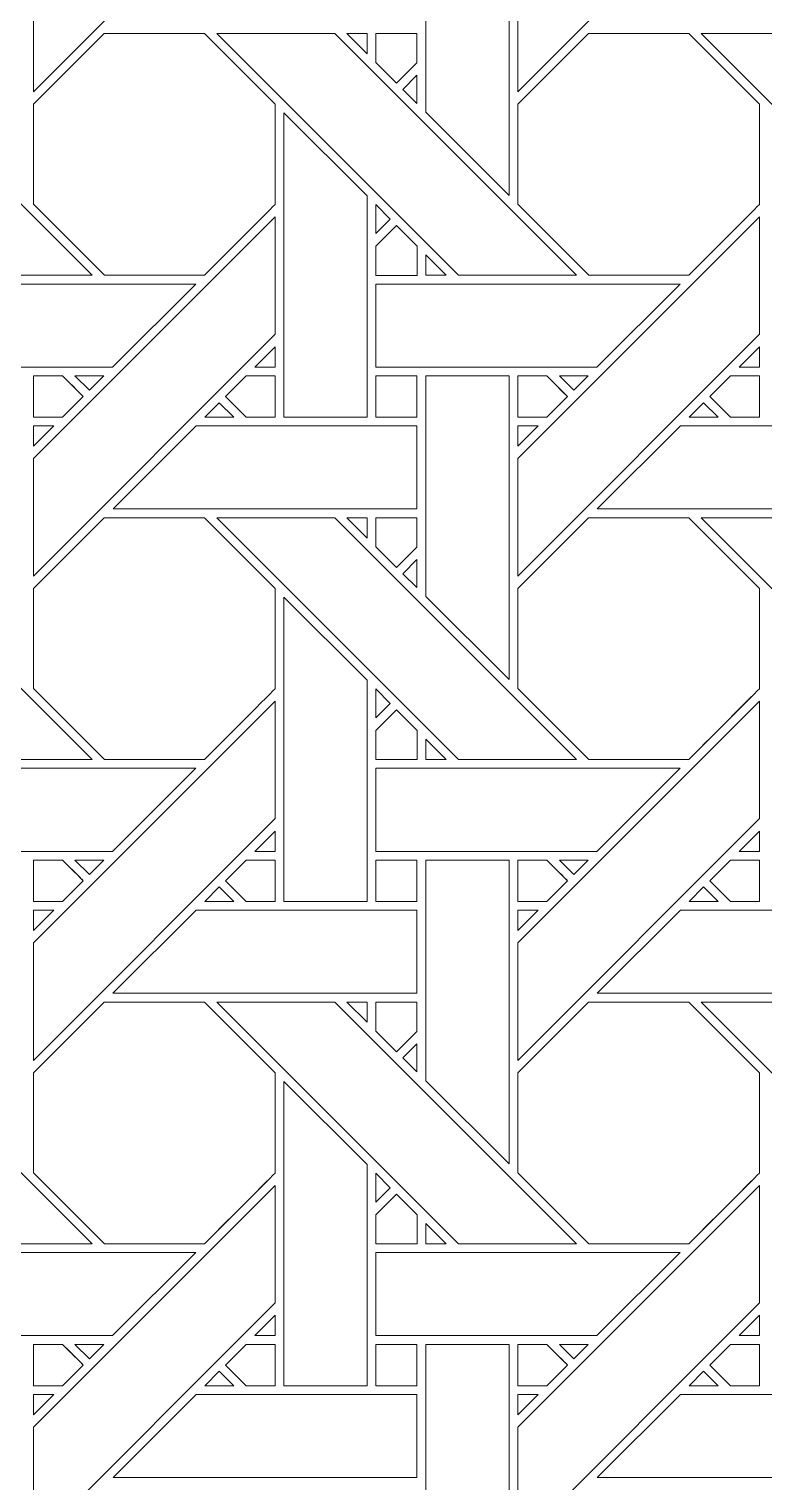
# Model space of a CAD drawing. Header units: inches. Extents: x 6.4 to 18.4, y 3.1 to 15.1.
# Drawn here: x 9.766 to 11.205, y 6.02 to 8.866 of the extents above; entities that cross this region are included whole.
import ezdxf

# ---------------------------------------------------------------- set-up
doc = ezdxf.new("R2010")
doc.units = ezdxf.units.IN
doc.header["$MEASUREMENT"] = 0
doc.layers.add('Design', color=7, linetype='Continuous', lineweight=0)

msp = doc.modelspace()

# ---------------------------------------------------------------- linework, layer by layer
at = {"layer": 'Design'}
for points, knots in [([(18.3821, 15.0948), (18.3821, 15.0948), (6.3829, 15.0948), (6.3829, 15.0948), (6.3829, 15.0948), (6.3829, 3.0948), (6.3829, 3.0948), (6.3829, 3.0948), (18.3829, 3.0948), (18.3829, 3.0948), (18.3829, 3.0948), (18.3829, 15.0948), (18.3829, 15.0948), (18.3829, 15.0948), (18.3821, 15.0948), (18.3821, 15.0948)], [0, 0, 0, 0, 1, 1, 1, 2, 2, 2, 3, 3, 3, 4, 4, 4, 5, 5, 5, 5]), ([(17.6485, 14.3611), (17.6485, 14.3611), (7.1165, 14.3611), (7.1165, 14.3611), (7.1165, 14.3611), (7.1165, 3.8284), (7.1165, 3.8284), (7.1165, 3.8284), (17.6492, 3.8284), (17.6492, 3.8284), (17.6492, 3.8284), (17.6492, 14.3611), (17.6492, 14.3611), (17.6492, 14.3611), (17.6485, 14.3611), (17.6485, 14.3611)], [0, 0, 0, 0, 1, 1, 1, 2, 2, 2, 3, 3, 3, 4, 4, 4, 5, 5, 5, 5]), ([(9.7742, 8.9731), (9.7742, 8.9731), (10.2479, 9.4467), (10.2479, 9.4467), (10.2479, 9.4467), (10.2479, 9.2166), (10.2479, 9.2166), (10.2479, 9.2166), (9.7742, 8.743), (9.7742, 8.743), (9.7742, 8.743), (9.7742, 8.9731), (9.7742, 8.9731)], [0, 0, 0, 0, 1, 1, 1, 2, 2, 2, 3, 3, 3, 4, 4, 4, 4]), ([(10.7229, 8.9731), (10.7229, 8.9731), (11.1966, 9.4467), (11.1966, 9.4467), (11.1966, 9.4467), (11.1966, 9.2166), (11.1966, 9.2166), (11.1966, 9.2166), (10.7229, 8.743), (10.7229, 8.743), (10.7229, 8.743), (10.7229, 8.9731), (10.7229, 8.9731)], [0, 0, 0, 0, 1, 1, 1, 2, 2, 2, 3, 3, 3, 4, 4, 4, 4]), ([(10.7058, 9.1352), (10.7058, 9.1352), (10.7058, 8.5401), (10.7058, 8.5401), (10.7058, 8.5401), (10.5429, 8.703), (10.5429, 8.703), (10.5429, 8.703), (10.5429, 9.1352), (10.5429, 9.1352), (10.5429, 9.1352), (10.7058, 9.1352), (10.7058, 9.1352)], [0, 0, 0, 0, 1, 1, 1, 2, 2, 2, 3, 3, 3, 4, 4, 4, 4]), ([(9.4156, 8.8573), (9.4156, 8.8573), (9.8892, 8.3837), (9.8892, 8.3837), (9.8892, 8.3837), (9.6582, 8.3837), (9.6582, 8.3837), (9.6582, 8.3837), (9.1846, 8.8573), (9.1846, 8.8573), (9.1846, 8.8573), (9.4156, 8.8573), (9.4156, 8.8573)], [0, 0, 0, 0, 1, 1, 1, 2, 2, 2, 3, 3, 3, 4, 4, 4, 4]), ([(9.9129, 8.8573), (9.9129, 8.8573), (10.1091, 8.8573), (10.1091, 8.8573), (10.1091, 8.8573), (10.2478, 8.7186), (10.2478, 8.7186), (10.2478, 8.7186), (10.2478, 8.5224), (10.2478, 8.5224), (10.23, 8.5044), (10.1181, 8.3927), (10.1091, 8.3837), (10.1091, 8.3837), (9.9134, 8.3837), (9.9134, 8.3837), (9.9134, 8.3837), (9.7742, 8.5229), (9.7742, 8.5229), (9.7742, 8.5229), (9.7742, 8.7186), (9.7742, 8.7186), (9.7742, 8.7186), (9.9129, 8.8573), (9.9129, 8.8573)], [0, 0, 0, 0, 1, 1, 1, 2, 2, 2, 3, 3, 3, 4, 4, 4, 5, 5, 5, 6, 6, 6, 7, 7, 7, 8, 8, 8, 8]), ([(9.7742, 8.7186), (9.7742, 8.7186), (9.9129, 8.8573), (9.9129, 8.8573), (9.9129, 8.8573), (10.1091, 8.8573), (10.1091, 8.8573), (10.1091, 8.8573), (10.2478, 8.7186), (10.2478, 8.7186), (10.2478, 8.7186), (10.2478, 8.5224), (10.2478, 8.5224), (10.2302, 8.5046), (10.1183, 8.3929), (10.1091, 8.3837), (10.1091, 8.3837), (9.9134, 8.3837), (9.9134, 8.3837), (9.9134, 8.3837), (9.7742, 8.5229), (9.7742, 8.5229), (9.7742, 8.5229), (9.7742, 8.7186), (9.7742, 8.7186)], [0, 0, 0, 0, 1, 1, 1, 2, 2, 2, 3, 3, 3, 4, 4, 4, 5, 5, 5, 6, 6, 6, 7, 7, 7, 8, 8, 8, 8]), ([(10.3643, 8.8573), (10.3643, 8.8573), (10.8379, 8.3837), (10.8379, 8.3837), (10.8379, 8.3837), (10.6069, 8.3837), (10.6069, 8.3837), (10.6069, 8.3837), (10.1334, 8.8573), (10.1334, 8.8573), (10.1334, 8.8573), (10.3643, 8.8573), (10.3643, 8.8573)], [0, 0, 0, 0, 1, 1, 1, 2, 2, 2, 3, 3, 3, 4, 4, 4, 4]), ([(10.4279, 8.8573), (10.4279, 8.8573), (10.4279, 8.8175), (10.4279, 8.8175), (10.4279, 8.8175), (10.3884, 8.8573), (10.3884, 8.8573), (10.3884, 8.8573), (10.4279, 8.8573), (10.4279, 8.8573)], [0, 0, 0, 0, 1, 1, 1, 2, 2, 2, 3, 3, 3, 3]), ([(10.5253, 8.8573), (10.5253, 8.8573), (10.5253, 8.7997), (10.5253, 8.7997), (10.5253, 8.7997), (10.4854, 8.7598), (10.4854, 8.7598), (10.4854, 8.7598), (10.445, 8.8001), (10.445, 8.8001), (10.445, 8.8001), (10.445, 8.8573), (10.445, 8.8573), (10.445, 8.8573), (10.5253, 8.8573), (10.5253, 8.8573)], [0, 0, 0, 0, 1, 1, 1, 2, 2, 2, 3, 3, 3, 4, 4, 4, 5, 5, 5, 5]), ([(10.4854, 8.7598), (10.4854, 8.7598), (10.445, 8.8001), (10.445, 8.8001), (10.445, 8.8001), (10.445, 8.8573), (10.445, 8.8573), (10.445, 8.8573), (10.5253, 8.8573), (10.5253, 8.8573), (10.5253, 8.8573), (10.5253, 8.7997), (10.5253, 8.7997), (10.5253, 8.7997), (10.4854, 8.7598), (10.4854, 8.7598)], [0, 0, 0, 0, 1, 1, 1, 2, 2, 2, 3, 3, 3, 4, 4, 4, 5, 5, 5, 5]), ([(10.8616, 8.8573), (10.8616, 8.8573), (11.0578, 8.8573), (11.0578, 8.8573), (11.0578, 8.8573), (11.1966, 8.7186), (11.1966, 8.7186), (11.1966, 8.7186), (11.1966, 8.5224), (11.1966, 8.5224), (11.1788, 8.5044), (11.0669, 8.3927), (11.0579, 8.3837), (11.0579, 8.3837), (10.8622, 8.3837), (10.8622, 8.3837), (10.8622, 8.3837), (10.7229, 8.5229), (10.7229, 8.5229), (10.7229, 8.5229), (10.7229, 8.7186), (10.7229, 8.7186), (10.7229, 8.7186), (10.8616, 8.8573), (10.8616, 8.8573)], [0, 0, 0, 0, 1, 1, 1, 2, 2, 2, 3, 3, 3, 4, 4, 4, 5, 5, 5, 6, 6, 6, 7, 7, 7, 8, 8, 8, 8]), ([(10.7229, 8.7186), (10.7229, 8.7186), (10.8616, 8.8573), (10.8616, 8.8573), (10.8616, 8.8573), (11.0578, 8.8573), (11.0578, 8.8573), (11.0578, 8.8573), (11.1966, 8.7186), (11.1966, 8.7186), (11.1966, 8.7186), (11.1966, 8.5224), (11.1966, 8.5224), (11.1787, 8.5044), (11.0668, 8.3927), (11.0579, 8.3837), (11.0579, 8.3837), (10.8622, 8.3837), (10.8622, 8.3837), (10.8622, 8.3837), (10.7229, 8.5229), (10.7229, 8.5229), (10.7229, 8.5229), (10.7229, 8.7186), (10.7229, 8.7186)], [0, 0, 0, 0, 1, 1, 1, 2, 2, 2, 3, 3, 3, 4, 4, 4, 5, 5, 5, 6, 6, 6, 7, 7, 7, 8, 8, 8, 8]), ([(11.313, 8.8573), (11.313, 8.8573), (11.7867, 8.3837), (11.7867, 8.3837), (11.7867, 8.3837), (11.5556, 8.3837), (11.5556, 8.3837), (11.5556, 8.3837), (11.0821, 8.8573), (11.0821, 8.8573), (11.0821, 8.8573), (11.313, 8.8573), (11.313, 8.8573)], [0, 0, 0, 0, 1, 1, 1, 2, 2, 2, 3, 3, 3, 4, 4, 4, 4]), ([(10.5253, 8.7755), (10.5253, 8.7755), (10.5253, 8.7203), (10.5253, 8.7203), (10.5253, 8.7203), (10.4976, 8.7477), (10.4976, 8.7477), (10.4976, 8.7477), (10.5253, 8.7755), (10.5253, 8.7755)], [0, 0, 0, 0, 1, 1, 1, 2, 2, 2, 3, 3, 3, 3]), ([(10.4278, 8.5394), (10.4278, 8.5394), (10.4278, 8.1057), (10.4278, 8.1057), (10.4278, 8.1057), (10.265, 8.1057), (10.265, 8.1057), (10.265, 8.1057), (10.265, 8.7015), (10.265, 8.7015), (10.265, 8.7015), (10.4278, 8.5394), (10.4278, 8.5394)], [0, 0, 0, 0, 1, 1, 1, 2, 2, 2, 3, 3, 3, 4, 4, 4, 4]), ([(10.4451, 8.4651), (10.4451, 8.4651), (10.4451, 8.5219), (10.4451, 8.5219), (10.4451, 8.5219), (10.4733, 8.4933), (10.4733, 8.4933), (10.4733, 8.4933), (10.4451, 8.4651), (10.4451, 8.4651)], [0, 0, 0, 0, 1, 1, 1, 2, 2, 2, 3, 3, 3, 3]), ([(9.7742, 8.0244), (9.7742, 8.0244), (10.2479, 8.498), (10.2479, 8.498), (10.2479, 8.498), (10.2479, 8.2679), (10.2479, 8.2679), (10.2479, 8.2679), (9.7742, 7.7943), (9.7742, 7.7943), (9.7742, 7.7943), (9.7742, 8.0244), (9.7742, 8.0244)], [0, 0, 0, 0, 1, 1, 1, 2, 2, 2, 3, 3, 3, 4, 4, 4, 4]), ([(10.7229, 8.0244), (10.7229, 8.0244), (11.1966, 8.498), (11.1966, 8.498), (11.1966, 8.498), (11.1966, 8.2679), (11.1966, 8.2679), (11.1966, 8.2679), (10.7229, 7.7943), (10.7229, 7.7943), (10.7229, 7.7943), (10.7229, 8.0244), (10.7229, 8.0244)], [0, 0, 0, 0, 1, 1, 1, 2, 2, 2, 3, 3, 3, 4, 4, 4, 4]), ([(10.4451, 8.3834), (10.4451, 8.3834), (10.4451, 8.4407), (10.4451, 8.4407), (10.4451, 8.4407), (10.4854, 8.4811), (10.4854, 8.4811), (10.4854, 8.4811), (10.5257, 8.4407), (10.5257, 8.4407), (10.5257, 8.4407), (10.5257, 8.3834), (10.5257, 8.3834), (10.5257, 8.3834), (10.4451, 8.3834), (10.4451, 8.3834)], [0, 0, 0, 0, 1, 1, 1, 2, 2, 2, 3, 3, 3, 4, 4, 4, 5, 5, 5, 5]), ([(10.4854, 8.4811), (10.4854, 8.4811), (10.5257, 8.4407), (10.5257, 8.4407), (10.5257, 8.4407), (10.5257, 8.3834), (10.5257, 8.3834), (10.5257, 8.3834), (10.4451, 8.3834), (10.4451, 8.3834), (10.4451, 8.3834), (10.4451, 8.4407), (10.4451, 8.4407), (10.4451, 8.4407), (10.4854, 8.4811), (10.4854, 8.4811)], [0, 0, 0, 0, 1, 1, 1, 2, 2, 2, 3, 3, 3, 4, 4, 4, 5, 5, 5, 5]), ([(10.543, 8.3837), (10.543, 8.3837), (10.543, 8.4235), (10.543, 8.4235), (10.543, 8.4235), (10.5827, 8.3837), (10.5827, 8.3837), (10.5827, 8.3837), (10.543, 8.3837), (10.543, 8.3837)], [0, 0, 0, 0, 1, 1, 1, 2, 2, 2, 3, 3, 3, 3]), ([(9.4964, 8.2037), (9.4964, 8.2037), (9.4964, 8.3664), (9.4964, 8.3664), (9.4964, 8.3664), (10.0921, 8.3664), (10.0921, 8.3664), (10.0921, 8.3664), (9.9293, 8.2037), (9.9293, 8.2037), (9.9293, 8.2037), (9.4964, 8.2037), (9.4964, 8.2037)], [0, 0, 0, 0, 1, 1, 1, 2, 2, 2, 3, 3, 3, 4, 4, 4, 4]), ([(10.4451, 8.2037), (10.4451, 8.2037), (10.4451, 8.3664), (10.4451, 8.3664), (10.4451, 8.3664), (11.0408, 8.3664), (11.0408, 8.3664), (11.0408, 8.3664), (10.8781, 8.2037), (10.8781, 8.2037), (10.8781, 8.2037), (10.4451, 8.2037), (10.4451, 8.2037)], [0, 0, 0, 0, 1, 1, 1, 2, 2, 2, 3, 3, 3, 4, 4, 4, 4]), ([(10.2081, 8.2038), (10.2081, 8.2038), (10.2479, 8.2435), (10.2479, 8.2435), (10.2479, 8.2435), (10.2479, 8.2038), (10.2479, 8.2038), (10.2479, 8.2038), (10.2081, 8.2038), (10.2081, 8.2038)], [0, 0, 0, 0, 1, 1, 1, 2, 2, 2, 3, 3, 3, 3]), ([(11.1568, 8.2038), (11.1568, 8.2038), (11.1966, 8.2435), (11.1966, 8.2435), (11.1966, 8.2435), (11.1966, 8.2038), (11.1966, 8.2038), (11.1966, 8.2038), (11.1568, 8.2038), (11.1568, 8.2038)], [0, 0, 0, 0, 1, 1, 1, 2, 2, 2, 3, 3, 3, 3]), ([(9.8313, 8.1865), (9.8364, 8.1813), (9.8672, 8.1505), (9.8716, 8.1461), (9.8716, 8.1461), (9.8312, 8.1057), (9.8312, 8.1057), (9.8312, 8.1057), (9.7742, 8.1057), (9.7742, 8.1057), (9.7742, 8.1057), (9.7742, 8.1865), (9.7742, 8.1865), (9.7742, 8.1865), (9.8313, 8.1865), (9.8313, 8.1865)], [0, 0, 0, 0, 1, 1, 1, 2, 2, 2, 3, 3, 3, 4, 4, 4, 5, 5, 5, 5]), ([(9.8572, 8.1605), (9.8572, 8.1605), (9.8716, 8.1461), (9.8716, 8.1461), (9.8716, 8.1461), (9.8312, 8.1057), (9.8312, 8.1057), (9.8312, 8.1057), (9.7742, 8.1057), (9.7742, 8.1057), (9.7742, 8.1057), (9.7742, 8.1865), (9.7742, 8.1865), (9.7742, 8.1865), (9.8313, 8.1865), (9.8313, 8.1865), (9.8369, 8.1809), (9.8475, 8.1702), (9.8572, 8.1605)], [0, 0, 0, 0, 1, 1, 1, 2, 2, 2, 3, 3, 3, 4, 4, 4, 5, 5, 5, 6, 6, 6, 6]), ([(9.8556, 8.1865), (9.8556, 8.1865), (9.9121, 8.1865), (9.9121, 8.1865), (9.9121, 8.1865), (9.8838, 8.1583), (9.8838, 8.1583), (9.8838, 8.1583), (9.8556, 8.1865), (9.8556, 8.1865)], [0, 0, 0, 0, 1, 1, 1, 2, 2, 2, 3, 3, 3, 3]), ([(10.1907, 8.1057), (10.1907, 8.1057), (10.1504, 8.1461), (10.1504, 8.1461), (10.1504, 8.1461), (10.1908, 8.1865), (10.1908, 8.1865), (10.1908, 8.1865), (10.2479, 8.1865), (10.2479, 8.1865), (10.2479, 8.1865), (10.2479, 8.1057), (10.2479, 8.1057), (10.2479, 8.1057), (10.1907, 8.1057), (10.1907, 8.1057)], [0, 0, 0, 0, 1, 1, 1, 2, 2, 2, 3, 3, 3, 4, 4, 4, 5, 5, 5, 5]), ([(10.1504, 8.1461), (10.1504, 8.1461), (10.1908, 8.1865), (10.1908, 8.1865), (10.1908, 8.1865), (10.2479, 8.1865), (10.2479, 8.1865), (10.2479, 8.1865), (10.2479, 8.1057), (10.2479, 8.1057), (10.2479, 8.1057), (10.1907, 8.1057), (10.1907, 8.1057), (10.1907, 8.1057), (10.1504, 8.1461), (10.1504, 8.1461)], [0, 0, 0, 0, 1, 1, 1, 2, 2, 2, 3, 3, 3, 4, 4, 4, 5, 5, 5, 5]), ([(10.4451, 8.1057), (10.4451, 8.1057), (10.4451, 8.1865), (10.4451, 8.1865), (10.4451, 8.1865), (10.5253, 8.1865), (10.5253, 8.1865), (10.5253, 8.1865), (10.5253, 8.1057), (10.5253, 8.1057), (10.5253, 8.1057), (10.4451, 8.1057), (10.4451, 8.1057)], [0, 0, 0, 0, 1, 1, 1, 2, 2, 2, 3, 3, 3, 4, 4, 4, 4]), ([(10.4451, 8.1865), (10.4451, 8.1865), (10.5253, 8.1865), (10.5253, 8.1865), (10.5253, 8.1865), (10.5253, 8.1057), (10.5253, 8.1057), (10.5253, 8.1057), (10.4451, 8.1057), (10.4451, 8.1057), (10.4451, 8.1057), (10.4451, 8.1865), (10.4451, 8.1865)], [0, 0, 0, 0, 1, 1, 1, 2, 2, 2, 3, 3, 3, 4, 4, 4, 4]), ([(10.7058, 8.1865), (10.7058, 8.1865), (10.7058, 7.5914), (10.7058, 7.5914), (10.7058, 7.5914), (10.5429, 7.7543), (10.5429, 7.7543), (10.5429, 7.7543), (10.5429, 8.1865), (10.5429, 8.1865), (10.5429, 8.1865), (10.7058, 8.1865), (10.7058, 8.1865)], [0, 0, 0, 0, 1, 1, 1, 2, 2, 2, 3, 3, 3, 4, 4, 4, 4]), ([(10.78, 8.1865), (10.7851, 8.1813), (10.8159, 8.1505), (10.8203, 8.1461), (10.8203, 8.1461), (10.7799, 8.1057), (10.7799, 8.1057), (10.7799, 8.1057), (10.7229, 8.1057), (10.7229, 8.1057), (10.7229, 8.1057), (10.7229, 8.1865), (10.7229, 8.1865), (10.7229, 8.1865), (10.78, 8.1865), (10.78, 8.1865)], [0, 0, 0, 0, 1, 1, 1, 2, 2, 2, 3, 3, 3, 4, 4, 4, 5, 5, 5, 5]), ([(10.8203, 8.1461), (10.8203, 8.1461), (10.7799, 8.1057), (10.7799, 8.1057), (10.7799, 8.1057), (10.7229, 8.1057), (10.7229, 8.1057), (10.7229, 8.1057), (10.7229, 8.1865), (10.7229, 8.1865), (10.7229, 8.1865), (10.78, 8.1865), (10.78, 8.1865), (10.7855, 8.181), (10.8203, 8.1461), (10.8203, 8.1461)], [0, 0, 0, 0, 1, 1, 1, 2, 2, 2, 3, 3, 3, 4, 4, 4, 5, 5, 5, 5]), ([(10.8044, 8.1865), (10.8044, 8.1865), (10.8608, 8.1865), (10.8608, 8.1865), (10.8608, 8.1865), (10.8325, 8.1583), (10.8325, 8.1583), (10.8325, 8.1583), (10.8044, 8.1865), (10.8044, 8.1865)], [0, 0, 0, 0, 1, 1, 1, 2, 2, 2, 3, 3, 3, 3]), ([(11.1395, 8.1057), (11.1395, 8.1057), (11.0991, 8.1461), (11.0991, 8.1461), (11.0991, 8.1461), (11.1396, 8.1865), (11.1396, 8.1865), (11.1396, 8.1865), (11.1966, 8.1865), (11.1966, 8.1865), (11.1966, 8.1865), (11.1966, 8.1057), (11.1966, 8.1057), (11.1966, 8.1057), (11.1395, 8.1057), (11.1395, 8.1057)], [0, 0, 0, 0, 1, 1, 1, 2, 2, 2, 3, 3, 3, 4, 4, 4, 5, 5, 5, 5]), ([(11.0991, 8.1461), (11.0991, 8.1461), (11.1396, 8.1865), (11.1396, 8.1865), (11.1396, 8.1865), (11.1966, 8.1865), (11.1966, 8.1865), (11.1966, 8.1865), (11.1966, 8.1057), (11.1966, 8.1057), (11.1966, 8.1057), (11.1395, 8.1057), (11.1395, 8.1057), (11.1395, 8.1057), (11.0991, 8.1461), (11.0991, 8.1461)], [0, 0, 0, 0, 1, 1, 1, 2, 2, 2, 3, 3, 3, 4, 4, 4, 5, 5, 5, 5]), ([(10.1666, 8.1057), (10.1666, 8.1057), (10.11, 8.1057), (10.11, 8.1057), (10.11, 8.1057), (10.1383, 8.1339), (10.1383, 8.1339), (10.1383, 8.1339), (10.1666, 8.1057), (10.1666, 8.1057)], [0, 0, 0, 0, 1, 1, 1, 2, 2, 2, 3, 3, 3, 3]), ([(11.1153, 8.1057), (11.1153, 8.1057), (11.0588, 8.1057), (11.0588, 8.1057), (11.0588, 8.1057), (11.087, 8.1339), (11.087, 8.1339), (11.087, 8.1339), (11.1153, 8.1057), (11.1153, 8.1057)], [0, 0, 0, 0, 1, 1, 1, 2, 2, 2, 3, 3, 3, 3]), ([(9.8141, 8.0885), (9.8141, 8.0885), (9.7742, 8.0487), (9.7742, 8.0487), (9.7742, 8.0487), (9.7742, 8.0885), (9.7742, 8.0885), (9.7742, 8.0885), (9.8141, 8.0885), (9.8141, 8.0885)], [0, 0, 0, 0, 1, 1, 1, 2, 2, 2, 3, 3, 3, 3]), ([(10.0929, 8.0885), (10.0929, 8.0885), (10.5253, 8.0885), (10.5253, 8.0885), (10.5253, 8.0885), (10.5253, 7.9257), (10.5253, 7.9257), (10.5253, 7.9257), (9.9301, 7.9257), (9.9301, 7.9257), (9.9301, 7.9257), (10.0929, 8.0885), (10.0929, 8.0885)], [0, 0, 0, 0, 1, 1, 1, 2, 2, 2, 3, 3, 3, 4, 4, 4, 4]), ([(10.7628, 8.0885), (10.7628, 8.0885), (10.7229, 8.0487), (10.7229, 8.0487), (10.7229, 8.0487), (10.7229, 8.0885), (10.7229, 8.0885), (10.7229, 8.0885), (10.7628, 8.0885), (10.7628, 8.0885)], [0, 0, 0, 0, 1, 1, 1, 2, 2, 2, 3, 3, 3, 3]), ([(10.8788, 7.9257), (10.8788, 7.9257), (11.0416, 8.0885), (11.0416, 8.0885), (11.0416, 8.0885), (11.4741, 8.0885), (11.4741, 8.0885), (11.4741, 8.0885), (11.4741, 7.9257), (11.4741, 7.9257), (11.4741, 7.9257), (10.8788, 7.9257), (10.8788, 7.9257)], [0, 0, 0, 0, 1, 1, 1, 2, 2, 2, 3, 3, 3, 4, 4, 4, 4]), ([(9.4156, 7.9086), (9.4156, 7.9086), (9.8892, 7.435), (9.8892, 7.435), (9.8892, 7.435), (9.6582, 7.435), (9.6582, 7.435), (9.6582, 7.435), (9.1846, 7.9086), (9.1846, 7.9086), (9.1846, 7.9086), (9.4156, 7.9086), (9.4156, 7.9086)], [0, 0, 0, 0, 1, 1, 1, 2, 2, 2, 3, 3, 3, 4, 4, 4, 4]), ([(9.9129, 7.9086), (9.9129, 7.9086), (10.1091, 7.9086), (10.1091, 7.9086), (10.1091, 7.9086), (10.2478, 7.7699), (10.2478, 7.7699), (10.2478, 7.7699), (10.2478, 7.5737), (10.2478, 7.5737), (10.23, 7.5557), (10.1181, 7.444), (10.1091, 7.435), (10.1091, 7.435), (9.9134, 7.435), (9.9134, 7.435), (9.9134, 7.435), (9.7742, 7.5742), (9.7742, 7.5742), (9.7742, 7.5742), (9.7742, 7.7699), (9.7742, 7.7699), (9.7742, 7.7699), (9.9129, 7.9086), (9.9129, 7.9086)], [0, 0, 0, 0, 1, 1, 1, 2, 2, 2, 3, 3, 3, 4, 4, 4, 5, 5, 5, 6, 6, 6, 7, 7, 7, 8, 8, 8, 8]), ([(9.7742, 7.7699), (9.7742, 7.7699), (9.9129, 7.9086), (9.9129, 7.9086), (9.9129, 7.9086), (10.1091, 7.9086), (10.1091, 7.9086), (10.1091, 7.9086), (10.2478, 7.7699), (10.2478, 7.7699), (10.2478, 7.7699), (10.2478, 7.5737), (10.2478, 7.5737), (10.2301, 7.5558), (10.1182, 7.444), (10.1091, 7.435), (10.1091, 7.435), (9.9134, 7.435), (9.9134, 7.435), (9.9134, 7.435), (9.7742, 7.5742), (9.7742, 7.5742), (9.7742, 7.5742), (9.7742, 7.7699), (9.7742, 7.7699)], [0, 0, 0, 0, 1, 1, 1, 2, 2, 2, 3, 3, 3, 4, 4, 4, 5, 5, 5, 6, 6, 6, 7, 7, 7, 8, 8, 8, 8]), ([(10.3643, 7.9086), (10.3643, 7.9086), (10.838, 7.435), (10.838, 7.435), (10.838, 7.435), (10.6069, 7.435), (10.6069, 7.435), (10.6069, 7.435), (10.1334, 7.9086), (10.1334, 7.9086), (10.1334, 7.9086), (10.3643, 7.9086), (10.3643, 7.9086)], [0, 0, 0, 0, 1, 1, 1, 2, 2, 2, 3, 3, 3, 4, 4, 4, 4]), ([(10.4279, 7.9086), (10.4279, 7.9086), (10.4279, 7.8688), (10.4279, 7.8688), (10.4279, 7.8688), (10.3884, 7.9086), (10.3884, 7.9086), (10.3884, 7.9086), (10.4279, 7.9086), (10.4279, 7.9086)], [0, 0, 0, 0, 1, 1, 1, 2, 2, 2, 3, 3, 3, 3]), ([(10.5253, 7.9086), (10.5253, 7.9086), (10.5253, 7.851), (10.5253, 7.851), (10.5253, 7.851), (10.4854, 7.8111), (10.4854, 7.8111), (10.4854, 7.8111), (10.445, 7.8514), (10.445, 7.8514), (10.445, 7.8514), (10.445, 7.9086), (10.445, 7.9086), (10.445, 7.9086), (10.5253, 7.9086), (10.5253, 7.9086)], [0, 0, 0, 0, 1, 1, 1, 2, 2, 2, 3, 3, 3, 4, 4, 4, 5, 5, 5, 5]), ([(10.4854, 7.8111), (10.4854, 7.8111), (10.445, 7.8514), (10.445, 7.8514), (10.445, 7.8514), (10.445, 7.9086), (10.445, 7.9086), (10.445, 7.9086), (10.5253, 7.9086), (10.5253, 7.9086), (10.5253, 7.9086), (10.5253, 7.851), (10.5253, 7.851), (10.5253, 7.851), (10.4854, 7.8111), (10.4854, 7.8111)], [0, 0, 0, 0, 1, 1, 1, 2, 2, 2, 3, 3, 3, 4, 4, 4, 5, 5, 5, 5]), ([(10.8616, 7.9086), (10.8616, 7.9086), (11.0578, 7.9086), (11.0578, 7.9086), (11.0578, 7.9086), (11.1966, 7.7699), (11.1966, 7.7699), (11.1966, 7.7699), (11.1966, 7.5737), (11.1966, 7.5737), (11.1788, 7.5557), (11.0669, 7.444), (11.0579, 7.435), (11.0579, 7.435), (10.8622, 7.435), (10.8622, 7.435), (10.8622, 7.435), (10.7229, 7.5742), (10.7229, 7.5742), (10.7229, 7.5742), (10.7229, 7.7699), (10.7229, 7.7699), (10.7229, 7.7699), (10.8616, 7.9086), (10.8616, 7.9086)], [0, 0, 0, 0, 1, 1, 1, 2, 2, 2, 3, 3, 3, 4, 4, 4, 5, 5, 5, 6, 6, 6, 7, 7, 7, 8, 8, 8, 8]), ([(10.7229, 7.7699), (10.7229, 7.7699), (10.8616, 7.9086), (10.8616, 7.9086), (10.8616, 7.9086), (11.0578, 7.9086), (11.0578, 7.9086), (11.0578, 7.9086), (11.1966, 7.7699), (11.1966, 7.7699), (11.1966, 7.7699), (11.1966, 7.5737), (11.1966, 7.5737), (11.1786, 7.5555), (11.0667, 7.4438), (11.0579, 7.435), (11.0579, 7.435), (10.8622, 7.435), (10.8622, 7.435), (10.8622, 7.435), (10.7229, 7.5742), (10.7229, 7.5742), (10.7229, 7.5742), (10.7229, 7.7699), (10.7229, 7.7699)], [0, 0, 0, 0, 1, 1, 1, 2, 2, 2, 3, 3, 3, 4, 4, 4, 5, 5, 5, 6, 6, 6, 7, 7, 7, 8, 8, 8, 8]), ([(11.0821, 7.9086), (11.0821, 7.9086), (11.313, 7.9086), (11.313, 7.9086), (11.313, 7.9086), (11.7867, 7.435), (11.7867, 7.435), (11.7867, 7.435), (11.5556, 7.435), (11.5556, 7.435), (11.5556, 7.435), (11.0821, 7.9086), (11.0821, 7.9086)], [0, 0, 0, 0, 1, 1, 1, 2, 2, 2, 3, 3, 3, 4, 4, 4, 4]), ([(10.5253, 7.8268), (10.5253, 7.8268), (10.5253, 7.7716), (10.5253, 7.7716), (10.5253, 7.7716), (10.4976, 7.799), (10.4976, 7.799), (10.4976, 7.799), (10.5253, 7.8268), (10.5253, 7.8268)], [0, 0, 0, 0, 1, 1, 1, 2, 2, 2, 3, 3, 3, 3]), ([(10.4278, 7.5906), (10.4278, 7.5906), (10.4278, 7.157), (10.4278, 7.157), (10.4278, 7.157), (10.265, 7.157), (10.265, 7.157), (10.265, 7.157), (10.265, 7.7528), (10.265, 7.7528), (10.265, 7.7528), (10.4278, 7.5906), (10.4278, 7.5906)], [0, 0, 0, 0, 1, 1, 1, 2, 2, 2, 3, 3, 3, 4, 4, 4, 4]), ([(10.4451, 7.5164), (10.4451, 7.5164), (10.4451, 7.5732), (10.4451, 7.5732), (10.4451, 7.5732), (10.4733, 7.5446), (10.4733, 7.5446), (10.4733, 7.5446), (10.4451, 7.5164), (10.4451, 7.5164)], [0, 0, 0, 0, 1, 1, 1, 2, 2, 2, 3, 3, 3, 3]), ([(9.7742, 7.0756), (9.7742, 7.0756), (10.2479, 7.5492), (10.2479, 7.5492), (10.2479, 7.5492), (10.2479, 7.3192), (10.2479, 7.3192), (10.2479, 7.3192), (9.7742, 6.8455), (9.7742, 6.8455), (9.7742, 6.8455), (9.7742, 7.0756), (9.7742, 7.0756)], [0, 0, 0, 0, 1, 1, 1, 2, 2, 2, 3, 3, 3, 4, 4, 4, 4]), ([(10.7229, 7.0756), (10.7229, 7.0756), (11.1966, 7.5492), (11.1966, 7.5492), (11.1966, 7.5492), (11.1966, 7.3192), (11.1966, 7.3192), (11.1966, 7.3192), (10.7229, 6.8455), (10.7229, 6.8455), (10.7229, 6.8455), (10.7229, 7.0756), (10.7229, 7.0756)], [0, 0, 0, 0, 1, 1, 1, 2, 2, 2, 3, 3, 3, 4, 4, 4, 4]), ([(10.4451, 7.4347), (10.4451, 7.4347), (10.4451, 7.492), (10.4451, 7.492), (10.4451, 7.492), (10.4854, 7.5323), (10.4854, 7.5323), (10.4854, 7.5323), (10.5257, 7.492), (10.5257, 7.492), (10.5257, 7.492), (10.5257, 7.4347), (10.5257, 7.4347), (10.5257, 7.4347), (10.4451, 7.4347), (10.4451, 7.4347)], [0, 0, 0, 0, 1, 1, 1, 2, 2, 2, 3, 3, 3, 4, 4, 4, 5, 5, 5, 5]), ([(10.4451, 7.4347), (10.4451, 7.4347), (10.4451, 7.492), (10.4451, 7.492), (10.4451, 7.492), (10.4854, 7.5323), (10.4854, 7.5323), (10.4854, 7.5323), (10.5257, 7.492), (10.5257, 7.492), (10.5257, 7.492), (10.5257, 7.4347), (10.5257, 7.4347), (10.5257, 7.4347), (10.4451, 7.4347), (10.4451, 7.4347)], [0, 0, 0, 0, 1, 1, 1, 2, 2, 2, 3, 3, 3, 4, 4, 4, 5, 5, 5, 5]), ([(10.5827, 7.4349), (10.5827, 7.4349), (10.543, 7.4349), (10.543, 7.4349), (10.543, 7.4349), (10.543, 7.4747), (10.543, 7.4747), (10.543, 7.4747), (10.5827, 7.4349), (10.5827, 7.4349)], [0, 0, 0, 0, 1, 1, 1, 2, 2, 2, 3, 3, 3, 3]), ([(9.4964, 7.255), (9.4964, 7.255), (9.4964, 7.4177), (9.4964, 7.4177), (9.4964, 7.4177), (10.0921, 7.4177), (10.0921, 7.4177), (10.0921, 7.4177), (9.9293, 7.255), (9.9293, 7.255), (9.9293, 7.255), (9.4964, 7.255), (9.4964, 7.255)], [0, 0, 0, 0, 1, 1, 1, 2, 2, 2, 3, 3, 3, 4, 4, 4, 4]), ([(10.4451, 7.255), (10.4451, 7.255), (10.4451, 7.4177), (10.4451, 7.4177), (10.4451, 7.4177), (11.0408, 7.4177), (11.0408, 7.4177), (11.0408, 7.4177), (10.8781, 7.255), (10.8781, 7.255), (10.8781, 7.255), (10.4451, 7.255), (10.4451, 7.255)], [0, 0, 0, 0, 1, 1, 1, 2, 2, 2, 3, 3, 3, 4, 4, 4, 4]), ([(10.2081, 7.255), (10.2081, 7.255), (10.2479, 7.2948), (10.2479, 7.2948), (10.2479, 7.2948), (10.2479, 7.255), (10.2479, 7.255), (10.2479, 7.255), (10.2081, 7.255), (10.2081, 7.255)], [0, 0, 0, 0, 1, 1, 1, 2, 2, 2, 3, 3, 3, 3]), ([(11.1568, 7.255), (11.1568, 7.255), (11.1966, 7.2948), (11.1966, 7.2948), (11.1966, 7.2948), (11.1966, 7.255), (11.1966, 7.255), (11.1966, 7.255), (11.1568, 7.255), (11.1568, 7.255)], [0, 0, 0, 0, 1, 1, 1, 2, 2, 2, 3, 3, 3, 3]), ([(9.8313, 7.2377), (9.8364, 7.2326), (9.8672, 7.2018), (9.8716, 7.1974), (9.8716, 7.1974), (9.8312, 7.1569), (9.8312, 7.1569), (9.8312, 7.1569), (9.7742, 7.1569), (9.7742, 7.1569), (9.7742, 7.1569), (9.7742, 7.2377), (9.7742, 7.2377), (9.7742, 7.2377), (9.8313, 7.2377), (9.8313, 7.2377)], [0, 0, 0, 0, 1, 1, 1, 2, 2, 2, 3, 3, 3, 4, 4, 4, 5, 5, 5, 5]), ([(9.8716, 7.1974), (9.8716, 7.1974), (9.8312, 7.1569), (9.8312, 7.1569), (9.8312, 7.1569), (9.7742, 7.1569), (9.7742, 7.1569), (9.7742, 7.1569), (9.7742, 7.2377), (9.7742, 7.2377), (9.7742, 7.2377), (9.8313, 7.2377), (9.8313, 7.2377), (9.8367, 7.2323), (9.8716, 7.1974), (9.8716, 7.1974)], [0, 0, 0, 0, 1, 1, 1, 2, 2, 2, 3, 3, 3, 4, 4, 4, 5, 5, 5, 5]), ([(9.8556, 7.2377), (9.8556, 7.2377), (9.9121, 7.2377), (9.9121, 7.2377), (9.9121, 7.2377), (9.8838, 7.2096), (9.8838, 7.2096), (9.8838, 7.2096), (9.8556, 7.2377), (9.8556, 7.2377)], [0, 0, 0, 0, 1, 1, 1, 2, 2, 2, 3, 3, 3, 3]), ([(10.1907, 7.1569), (10.1907, 7.1569), (10.1504, 7.1973), (10.1504, 7.1973), (10.1504, 7.1973), (10.1908, 7.2377), (10.1908, 7.2377), (10.1908, 7.2377), (10.2479, 7.2377), (10.2479, 7.2377), (10.2479, 7.2377), (10.2479, 7.1569), (10.2479, 7.1569), (10.2479, 7.1569), (10.1907, 7.1569), (10.1907, 7.1569)], [0, 0, 0, 0, 1, 1, 1, 2, 2, 2, 3, 3, 3, 4, 4, 4, 5, 5, 5, 5]), ([(10.1504, 7.1973), (10.1504, 7.1973), (10.1908, 7.2377), (10.1908, 7.2377), (10.1908, 7.2377), (10.2479, 7.2377), (10.2479, 7.2377), (10.2479, 7.2377), (10.2479, 7.1569), (10.2479, 7.1569), (10.2479, 7.1569), (10.1907, 7.1569), (10.1907, 7.1569), (10.1907, 7.1569), (10.1504, 7.1973), (10.1504, 7.1973)], [0, 0, 0, 0, 1, 1, 1, 2, 2, 2, 3, 3, 3, 4, 4, 4, 5, 5, 5, 5]), ([(10.4451, 7.1569), (10.4451, 7.1569), (10.4451, 7.2377), (10.4451, 7.2377), (10.4451, 7.2377), (10.5253, 7.2377), (10.5253, 7.2377), (10.5253, 7.2377), (10.5253, 7.1569), (10.5253, 7.1569), (10.5253, 7.1569), (10.4451, 7.1569), (10.4451, 7.1569)], [0, 0, 0, 0, 1, 1, 1, 2, 2, 2, 3, 3, 3, 4, 4, 4, 4]), ([(10.4451, 7.2377), (10.4451, 7.2377), (10.5253, 7.2377), (10.5253, 7.2377), (10.5253, 7.2377), (10.5253, 7.1569), (10.5253, 7.1569), (10.5253, 7.1569), (10.4451, 7.1569), (10.4451, 7.1569), (10.4451, 7.1569), (10.4451, 7.2377), (10.4451, 7.2377)], [0, 0, 0, 0, 1, 1, 1, 2, 2, 2, 3, 3, 3, 4, 4, 4, 4]), ([(10.7058, 7.2377), (10.7058, 7.2377), (10.7058, 6.6426), (10.7058, 6.6426), (10.7058, 6.6426), (10.5429, 6.8055), (10.5429, 6.8055), (10.5429, 6.8055), (10.5429, 7.2377), (10.5429, 7.2377), (10.5429, 7.2377), (10.7058, 7.2377), (10.7058, 7.2377)], [0, 0, 0, 0, 1, 1, 1, 2, 2, 2, 3, 3, 3, 4, 4, 4, 4]), ([(10.78, 7.2377), (10.7851, 7.2326), (10.8159, 7.2018), (10.8203, 7.1974), (10.8203, 7.1974), (10.7799, 7.1569), (10.7799, 7.1569), (10.7799, 7.1569), (10.7229, 7.1569), (10.7229, 7.1569), (10.7229, 7.1569), (10.7229, 7.2377), (10.7229, 7.2377), (10.7229, 7.2377), (10.78, 7.2377), (10.78, 7.2377)], [0, 0, 0, 0, 1, 1, 1, 2, 2, 2, 3, 3, 3, 4, 4, 4, 5, 5, 5, 5]), ([(10.7229, 7.2377), (10.7229, 7.2377), (10.78, 7.2377), (10.78, 7.2377), (10.7855, 7.2323), (10.8203, 7.1974), (10.8203, 7.1974), (10.8203, 7.1974), (10.7799, 7.1569), (10.7799, 7.1569), (10.7799, 7.1569), (10.7229, 7.1569), (10.7229, 7.1569), (10.7229, 7.1569), (10.7229, 7.2377), (10.7229, 7.2377)], [0, 0, 0, 0, 1, 1, 1, 2, 2, 2, 3, 3, 3, 4, 4, 4, 5, 5, 5, 5]), ([(10.8608, 7.2377), (10.8608, 7.2377), (10.8325, 7.2096), (10.8325, 7.2096), (10.8325, 7.2096), (10.8044, 7.2377), (10.8044, 7.2377), (10.8044, 7.2377), (10.8608, 7.2377), (10.8608, 7.2377)], [0, 0, 0, 0, 1, 1, 1, 2, 2, 2, 3, 3, 3, 3]), ([(11.1395, 7.1569), (11.1395, 7.1569), (11.0991, 7.1973), (11.0991, 7.1973), (11.0991, 7.1973), (11.1396, 7.2377), (11.1396, 7.2377), (11.1396, 7.2377), (11.1966, 7.2377), (11.1966, 7.2377), (11.1966, 7.2377), (11.1966, 7.1569), (11.1966, 7.1569), (11.1966, 7.1569), (11.1395, 7.1569), (11.1395, 7.1569)], [0, 0, 0, 0, 1, 1, 1, 2, 2, 2, 3, 3, 3, 4, 4, 4, 5, 5, 5, 5]), ([(11.0991, 7.1973), (11.0991, 7.1973), (11.1396, 7.2377), (11.1396, 7.2377), (11.1396, 7.2377), (11.1966, 7.2377), (11.1966, 7.2377), (11.1966, 7.2377), (11.1966, 7.1569), (11.1966, 7.1569), (11.1966, 7.1569), (11.1395, 7.1569), (11.1395, 7.1569), (11.1395, 7.1569), (11.0991, 7.1973), (11.0991, 7.1973)], [0, 0, 0, 0, 1, 1, 1, 2, 2, 2, 3, 3, 3, 4, 4, 4, 5, 5, 5, 5]), ([(10.1666, 7.157), (10.1666, 7.157), (10.11, 7.157), (10.11, 7.157), (10.11, 7.157), (10.1383, 7.1852), (10.1383, 7.1852), (10.1383, 7.1852), (10.1666, 7.157), (10.1666, 7.157)], [0, 0, 0, 0, 1, 1, 1, 2, 2, 2, 3, 3, 3, 3]), ([(11.1153, 7.157), (11.1153, 7.157), (11.0588, 7.157), (11.0588, 7.157), (11.0588, 7.157), (11.087, 7.1852), (11.087, 7.1852), (11.087, 7.1852), (11.1153, 7.157), (11.1153, 7.157)], [0, 0, 0, 0, 1, 1, 1, 2, 2, 2, 3, 3, 3, 3]), ([(9.8141, 7.1398), (9.8141, 7.1398), (9.7742, 7.1), (9.7742, 7.1), (9.7742, 7.1), (9.7742, 7.1398), (9.7742, 7.1398), (9.7742, 7.1398), (9.8141, 7.1398), (9.8141, 7.1398)], [0, 0, 0, 0, 1, 1, 1, 2, 2, 2, 3, 3, 3, 3]), ([(9.93, 6.977), (9.93, 6.977), (10.0929, 7.1398), (10.0929, 7.1398), (10.0929, 7.1398), (10.5253, 7.1398), (10.5253, 7.1398), (10.5253, 7.1398), (10.5253, 6.977), (10.5253, 6.977), (10.5253, 6.977), (9.93, 6.977), (9.93, 6.977)], [0, 0, 0, 0, 1, 1, 1, 2, 2, 2, 3, 3, 3, 4, 4, 4, 4]), ([(10.7628, 7.1398), (10.7628, 7.1398), (10.7229, 7.1), (10.7229, 7.1), (10.7229, 7.1), (10.7229, 7.1398), (10.7229, 7.1398), (10.7229, 7.1398), (10.7628, 7.1398), (10.7628, 7.1398)], [0, 0, 0, 0, 1, 1, 1, 2, 2, 2, 3, 3, 3, 3]), ([(10.8788, 6.977), (10.8788, 6.977), (11.0416, 7.1398), (11.0416, 7.1398), (11.0416, 7.1398), (11.4741, 7.1398), (11.4741, 7.1398), (11.4741, 7.1398), (11.4741, 6.977), (11.4741, 6.977), (11.4741, 6.977), (10.8788, 6.977), (10.8788, 6.977)], [0, 0, 0, 0, 1, 1, 1, 2, 2, 2, 3, 3, 3, 4, 4, 4, 4]), ([(9.4156, 6.9599), (9.4156, 6.9599), (9.8892, 6.4862), (9.8892, 6.4862), (9.8892, 6.4862), (9.6582, 6.4862), (9.6582, 6.4862), (9.6582, 6.4862), (9.1846, 6.9599), (9.1846, 6.9599), (9.1846, 6.9599), (9.4156, 6.9599), (9.4156, 6.9599)], [0, 0, 0, 0, 1, 1, 1, 2, 2, 2, 3, 3, 3, 4, 4, 4, 4]), ([(9.9129, 6.9598), (9.9129, 6.9598), (10.1091, 6.9598), (10.1091, 6.9598), (10.1091, 6.9598), (10.2478, 6.8211), (10.2478, 6.8211), (10.2478, 6.8211), (10.2478, 6.6249), (10.2478, 6.6249), (10.23, 6.607), (10.1181, 6.4952), (10.1091, 6.4862), (10.1091, 6.4862), (9.9134, 6.4862), (9.9134, 6.4862), (9.9134, 6.4862), (9.7742, 6.6255), (9.7742, 6.6255), (9.7742, 6.6255), (9.7742, 6.8211), (9.7742, 6.8211), (9.7742, 6.8211), (9.9129, 6.9598), (9.9129, 6.9598)], [0, 0, 0, 0, 1, 1, 1, 2, 2, 2, 3, 3, 3, 4, 4, 4, 5, 5, 5, 6, 6, 6, 7, 7, 7, 8, 8, 8, 8]), ([(9.7742, 6.8211), (9.7742, 6.8211), (9.9129, 6.9598), (9.9129, 6.9598), (9.9129, 6.9598), (10.1091, 6.9598), (10.1091, 6.9598), (10.1091, 6.9598), (10.2478, 6.8211), (10.2478, 6.8211), (10.2478, 6.8211), (10.2478, 6.6249), (10.2478, 6.6249), (10.2297, 6.6066), (10.1178, 6.4949), (10.1091, 6.4862), (10.1091, 6.4862), (9.9134, 6.4862), (9.9134, 6.4862), (9.9134, 6.4862), (9.7742, 6.6255), (9.7742, 6.6255), (9.7742, 6.6255), (9.7742, 6.8211), (9.7742, 6.8211)], [0, 0, 0, 0, 1, 1, 1, 2, 2, 2, 3, 3, 3, 4, 4, 4, 5, 5, 5, 6, 6, 6, 7, 7, 7, 8, 8, 8, 8]), ([(10.1334, 6.9599), (10.1334, 6.9599), (10.3643, 6.9599), (10.3643, 6.9599), (10.3643, 6.9599), (10.838, 6.4862), (10.838, 6.4862), (10.838, 6.4862), (10.6069, 6.4862), (10.6069, 6.4862), (10.6069, 6.4862), (10.1334, 6.9599), (10.1334, 6.9599)], [0, 0, 0, 0, 1, 1, 1, 2, 2, 2, 3, 3, 3, 4, 4, 4, 4]), ([(10.4279, 6.9599), (10.4279, 6.9599), (10.4279, 6.9201), (10.4279, 6.9201), (10.4279, 6.9201), (10.3884, 6.9599), (10.3884, 6.9599), (10.3884, 6.9599), (10.4279, 6.9599), (10.4279, 6.9599)], [0, 0, 0, 0, 1, 1, 1, 2, 2, 2, 3, 3, 3, 3]), ([(10.5253, 6.9599), (10.5253, 6.9599), (10.5253, 6.9023), (10.5253, 6.9023), (10.5253, 6.9023), (10.4854, 6.8623), (10.4854, 6.8623), (10.4854, 6.8623), (10.445, 6.9027), (10.445, 6.9027), (10.445, 6.9027), (10.445, 6.9599), (10.445, 6.9599), (10.445, 6.9599), (10.5253, 6.9599), (10.5253, 6.9599)], [0, 0, 0, 0, 1, 1, 1, 2, 2, 2, 3, 3, 3, 4, 4, 4, 5, 5, 5, 5]), ([(10.4854, 6.8623), (10.4854, 6.8623), (10.445, 6.9027), (10.445, 6.9027), (10.445, 6.9027), (10.445, 6.9599), (10.445, 6.9599), (10.445, 6.9599), (10.5253, 6.9599), (10.5253, 6.9599), (10.5253, 6.9599), (10.5253, 6.9023), (10.5253, 6.9023), (10.5253, 6.9023), (10.4854, 6.8623), (10.4854, 6.8623)], [0, 0, 0, 0, 1, 1, 1, 2, 2, 2, 3, 3, 3, 4, 4, 4, 5, 5, 5, 5]), ([(10.8616, 6.9598), (10.8616, 6.9598), (11.0578, 6.9598), (11.0578, 6.9598), (11.0578, 6.9598), (11.1966, 6.8211), (11.1966, 6.8211), (11.1966, 6.8211), (11.1966, 6.6249), (11.1966, 6.6249), (11.1788, 6.607), (11.0669, 6.4952), (11.0579, 6.4862), (11.0579, 6.4862), (10.8622, 6.4862), (10.8622, 6.4862), (10.8622, 6.4862), (10.7229, 6.6255), (10.7229, 6.6255), (10.7229, 6.6255), (10.7229, 6.8211), (10.7229, 6.8211), (10.7229, 6.8211), (10.8616, 6.9598), (10.8616, 6.9598)], [0, 0, 0, 0, 1, 1, 1, 2, 2, 2, 3, 3, 3, 4, 4, 4, 5, 5, 5, 6, 6, 6, 7, 7, 7, 8, 8, 8, 8]), ([(10.7229, 6.6255), (10.7229, 6.6255), (10.7229, 6.8211), (10.7229, 6.8211), (10.7229, 6.8211), (10.8616, 6.9598), (10.8616, 6.9598), (10.8616, 6.9598), (11.0578, 6.9598), (11.0578, 6.9598), (11.0578, 6.9598), (11.1966, 6.8211), (11.1966, 6.8211), (11.1966, 6.8211), (11.1966, 6.6249), (11.1966, 6.6249), (11.1784, 6.6066), (11.0666, 6.4949), (11.0579, 6.4862), (11.0579, 6.4862), (10.8622, 6.4862), (10.8622, 6.4862), (10.8622, 6.4862), (10.7229, 6.6255), (10.7229, 6.6255)], [0, 0, 0, 0, 1, 1, 1, 2, 2, 2, 3, 3, 3, 4, 4, 4, 5, 5, 5, 6, 6, 6, 7, 7, 7, 8, 8, 8, 8]), ([(11.0821, 6.9599), (11.0821, 6.9599), (11.313, 6.9599), (11.313, 6.9599), (11.313, 6.9599), (11.7867, 6.4862), (11.7867, 6.4862), (11.7867, 6.4862), (11.5557, 6.4862), (11.5557, 6.4862), (11.5557, 6.4862), (11.0821, 6.9599), (11.0821, 6.9599)], [0, 0, 0, 0, 1, 1, 1, 2, 2, 2, 3, 3, 3, 4, 4, 4, 4]), ([(10.5253, 6.878), (10.5253, 6.878), (10.5253, 6.8229), (10.5253, 6.8229), (10.5253, 6.8229), (10.4976, 6.8503), (10.4976, 6.8503), (10.4976, 6.8503), (10.5253, 6.878), (10.5253, 6.878)], [0, 0, 0, 0, 1, 1, 1, 2, 2, 2, 3, 3, 3, 3]), ([(10.4278, 6.6419), (10.4278, 6.6419), (10.4278, 6.2082), (10.4278, 6.2082), (10.4278, 6.2082), (10.265, 6.2082), (10.265, 6.2082), (10.265, 6.2082), (10.265, 6.8041), (10.265, 6.8041), (10.265, 6.8041), (10.4278, 6.6419), (10.4278, 6.6419)], [0, 0, 0, 0, 1, 1, 1, 2, 2, 2, 3, 3, 3, 4, 4, 4, 4]), ([(10.4451, 6.5677), (10.4451, 6.5677), (10.4451, 6.6244), (10.4451, 6.6244), (10.4451, 6.6244), (10.4733, 6.5958), (10.4733, 6.5958), (10.4733, 6.5958), (10.4451, 6.5677), (10.4451, 6.5677)], [0, 0, 0, 0, 1, 1, 1, 2, 2, 2, 3, 3, 3, 3]), ([(9.7742, 6.1269), (9.7742, 6.1269), (10.2479, 6.6005), (10.2479, 6.6005), (10.2479, 6.6005), (10.2479, 6.3705), (10.2479, 6.3705), (10.2479, 6.3705), (9.7742, 5.8968), (9.7742, 5.8968), (9.7742, 5.8968), (9.7742, 6.1269), (9.7742, 6.1269)], [0, 0, 0, 0, 1, 1, 1, 2, 2, 2, 3, 3, 3, 4, 4, 4, 4]), ([(10.4451, 6.486), (10.4451, 6.486), (10.4451, 6.5433), (10.4451, 6.5433), (10.4451, 6.5433), (10.4854, 6.5836), (10.4854, 6.5836), (10.4854, 6.5836), (10.5257, 6.5433), (10.5257, 6.5433), (10.5257, 6.5433), (10.5257, 6.486), (10.5257, 6.486), (10.5257, 6.486), (10.4451, 6.486), (10.4451, 6.486)], [0, 0, 0, 0, 1, 1, 1, 2, 2, 2, 3, 3, 3, 4, 4, 4, 5, 5, 5, 5]), ([(10.4451, 6.486), (10.4451, 6.486), (10.4451, 6.5433), (10.4451, 6.5433), (10.4451, 6.5433), (10.4854, 6.5836), (10.4854, 6.5836), (10.4854, 6.5836), (10.5257, 6.5433), (10.5257, 6.5433), (10.5257, 6.5433), (10.5257, 6.486), (10.5257, 6.486), (10.5257, 6.486), (10.4451, 6.486), (10.4451, 6.486)], [0, 0, 0, 0, 1, 1, 1, 2, 2, 2, 3, 3, 3, 4, 4, 4, 5, 5, 5, 5]), ([(10.7229, 6.1269), (10.7229, 6.1269), (11.1966, 6.6005), (11.1966, 6.6005), (11.1966, 6.6005), (11.1966, 6.3705), (11.1966, 6.3705), (11.1966, 6.3705), (10.7229, 5.8968), (10.7229, 5.8968), (10.7229, 5.8968), (10.7229, 6.1269), (10.7229, 6.1269)], [0, 0, 0, 0, 1, 1, 1, 2, 2, 2, 3, 3, 3, 4, 4, 4, 4]), ([(10.5827, 6.4862), (10.5827, 6.4862), (10.543, 6.4862), (10.543, 6.4862), (10.543, 6.4862), (10.543, 6.526), (10.543, 6.526), (10.543, 6.526), (10.5827, 6.4862), (10.5827, 6.4862)], [0, 0, 0, 0, 1, 1, 1, 2, 2, 2, 3, 3, 3, 3]), ([(9.4964, 6.3063), (9.4964, 6.3063), (9.4964, 6.469), (9.4964, 6.469), (9.4964, 6.469), (10.0921, 6.469), (10.0921, 6.469), (10.0921, 6.469), (9.9293, 6.3063), (9.9293, 6.3063), (9.9293, 6.3063), (9.4964, 6.3063), (9.4964, 6.3063)], [0, 0, 0, 0, 1, 1, 1, 2, 2, 2, 3, 3, 3, 4, 4, 4, 4]), ([(10.4451, 6.3063), (10.4451, 6.3063), (10.4451, 6.469), (10.4451, 6.469), (10.4451, 6.469), (11.0408, 6.469), (11.0408, 6.469), (11.0408, 6.469), (10.8781, 6.3063), (10.8781, 6.3063), (10.8781, 6.3063), (10.4451, 6.3063), (10.4451, 6.3063)], [0, 0, 0, 0, 1, 1, 1, 2, 2, 2, 3, 3, 3, 4, 4, 4, 4]), ([(10.2081, 6.3063), (10.2081, 6.3063), (10.2479, 6.3461), (10.2479, 6.3461), (10.2479, 6.3461), (10.2479, 6.3063), (10.2479, 6.3063), (10.2479, 6.3063), (10.2081, 6.3063), (10.2081, 6.3063)], [0, 0, 0, 0, 1, 1, 1, 2, 2, 2, 3, 3, 3, 3]), ([(11.1568, 6.3063), (11.1568, 6.3063), (11.1966, 6.3461), (11.1966, 6.3461), (11.1966, 6.3461), (11.1966, 6.3063), (11.1966, 6.3063), (11.1966, 6.3063), (11.1568, 6.3063), (11.1568, 6.3063)], [0, 0, 0, 0, 1, 1, 1, 2, 2, 2, 3, 3, 3, 3]), ([(9.8313, 6.289), (9.8364, 6.2839), (9.8672, 6.2531), (9.8716, 6.2486), (9.8716, 6.2486), (9.8312, 6.2082), (9.8312, 6.2082), (9.8312, 6.2082), (9.7742, 6.2082), (9.7742, 6.2082), (9.7742, 6.2082), (9.7742, 6.289), (9.7742, 6.289), (9.7742, 6.289), (9.8313, 6.289), (9.8313, 6.289)], [0, 0, 0, 0, 1, 1, 1, 2, 2, 2, 3, 3, 3, 4, 4, 4, 5, 5, 5, 5]), ([(9.7742, 6.289), (9.7742, 6.289), (9.8313, 6.289), (9.8313, 6.289), (9.8369, 6.2834), (9.8716, 6.2486), (9.8716, 6.2486), (9.8716, 6.2486), (9.8312, 6.2082), (9.8312, 6.2082), (9.8312, 6.2082), (9.7742, 6.2082), (9.7742, 6.2082), (9.7742, 6.2082), (9.7742, 6.289), (9.7742, 6.289)], [0, 0, 0, 0, 1, 1, 1, 2, 2, 2, 3, 3, 3, 4, 4, 4, 5, 5, 5, 5]), ([(9.9121, 6.289), (9.9121, 6.289), (9.8838, 6.2608), (9.8838, 6.2608), (9.8838, 6.2608), (9.8556, 6.289), (9.8556, 6.289), (9.8556, 6.289), (9.9121, 6.289), (9.9121, 6.289)], [0, 0, 0, 0, 1, 1, 1, 2, 2, 2, 3, 3, 3, 3]), ([(10.1907, 6.2082), (10.1907, 6.2082), (10.1504, 6.2486), (10.1504, 6.2486), (10.1504, 6.2486), (10.1908, 6.289), (10.1908, 6.289), (10.1908, 6.289), (10.2479, 6.289), (10.2479, 6.289), (10.2479, 6.289), (10.2479, 6.2082), (10.2479, 6.2082), (10.2479, 6.2082), (10.1907, 6.2082), (10.1907, 6.2082)], [0, 0, 0, 0, 1, 1, 1, 2, 2, 2, 3, 3, 3, 4, 4, 4, 5, 5, 5, 5]), ([(10.1504, 6.2486), (10.1504, 6.2486), (10.1908, 6.289), (10.1908, 6.289), (10.1908, 6.289), (10.2479, 6.289), (10.2479, 6.289), (10.2479, 6.289), (10.2479, 6.2082), (10.2479, 6.2082), (10.2479, 6.2082), (10.1907, 6.2082), (10.1907, 6.2082), (10.1907, 6.2082), (10.1504, 6.2486), (10.1504, 6.2486)], [0, 0, 0, 0, 1, 1, 1, 2, 2, 2, 3, 3, 3, 4, 4, 4, 5, 5, 5, 5]), ([(10.4451, 6.2082), (10.4451, 6.2082), (10.4451, 6.289), (10.4451, 6.289), (10.4451, 6.289), (10.5253, 6.289), (10.5253, 6.289), (10.5253, 6.289), (10.5253, 6.2082), (10.5253, 6.2082), (10.5253, 6.2082), (10.4451, 6.2082), (10.4451, 6.2082)], [0, 0, 0, 0, 1, 1, 1, 2, 2, 2, 3, 3, 3, 4, 4, 4, 4]), ([(10.4451, 6.289), (10.4451, 6.289), (10.5253, 6.289), (10.5253, 6.289), (10.5253, 6.289), (10.5253, 6.2082), (10.5253, 6.2082), (10.5253, 6.2082), (10.4451, 6.2082), (10.4451, 6.2082), (10.4451, 6.2082), (10.4451, 6.289), (10.4451, 6.289)], [0, 0, 0, 0, 1, 1, 1, 2, 2, 2, 3, 3, 3, 4, 4, 4, 4]), ([(10.7058, 6.289), (10.7058, 6.289), (10.7058, 5.6939), (10.7058, 5.6939), (10.7058, 5.6939), (10.5429, 5.8568), (10.5429, 5.8568), (10.5429, 5.8568), (10.5429, 6.289), (10.5429, 6.289), (10.5429, 6.289), (10.7058, 6.289), (10.7058, 6.289)], [0, 0, 0, 0, 1, 1, 1, 2, 2, 2, 3, 3, 3, 4, 4, 4, 4]), ([(10.78, 6.289), (10.7851, 6.2839), (10.8159, 6.2531), (10.8203, 6.2486), (10.8203, 6.2486), (10.7799, 6.2082), (10.7799, 6.2082), (10.7799, 6.2082), (10.7229, 6.2082), (10.7229, 6.2082), (10.7229, 6.2082), (10.7229, 6.289), (10.7229, 6.289), (10.7229, 6.289), (10.78, 6.289), (10.78, 6.289)], [0, 0, 0, 0, 1, 1, 1, 2, 2, 2, 3, 3, 3, 4, 4, 4, 5, 5, 5, 5]), ([(10.7229, 6.289), (10.7229, 6.289), (10.78, 6.289), (10.78, 6.289), (10.7855, 6.2835), (10.8203, 6.2486), (10.8203, 6.2486), (10.8203, 6.2486), (10.7799, 6.2082), (10.7799, 6.2082), (10.7799, 6.2082), (10.7229, 6.2082), (10.7229, 6.2082), (10.7229, 6.2082), (10.7229, 6.289), (10.7229, 6.289)], [0, 0, 0, 0, 1, 1, 1, 2, 2, 2, 3, 3, 3, 4, 4, 4, 5, 5, 5, 5]), ([(10.8608, 6.289), (10.8608, 6.289), (10.8325, 6.2608), (10.8325, 6.2608), (10.8325, 6.2608), (10.8044, 6.289), (10.8044, 6.289), (10.8044, 6.289), (10.8608, 6.289), (10.8608, 6.289)], [0, 0, 0, 0, 1, 1, 1, 2, 2, 2, 3, 3, 3, 3]), ([(11.1395, 6.2082), (11.1395, 6.2082), (11.0991, 6.2486), (11.0991, 6.2486), (11.0991, 6.2486), (11.1396, 6.289), (11.1396, 6.289), (11.1396, 6.289), (11.1966, 6.289), (11.1966, 6.289), (11.1966, 6.289), (11.1966, 6.2082), (11.1966, 6.2082), (11.1966, 6.2082), (11.1395, 6.2082), (11.1395, 6.2082)], [0, 0, 0, 0, 1, 1, 1, 2, 2, 2, 3, 3, 3, 4, 4, 4, 5, 5, 5, 5]), ([(11.0991, 6.2486), (11.0991, 6.2486), (11.1396, 6.289), (11.1396, 6.289), (11.1396, 6.289), (11.1966, 6.289), (11.1966, 6.289), (11.1966, 6.289), (11.1966, 6.2082), (11.1966, 6.2082), (11.1966, 6.2082), (11.1395, 6.2082), (11.1395, 6.2082), (11.1395, 6.2082), (11.0991, 6.2486), (11.0991, 6.2486)], [0, 0, 0, 0, 1, 1, 1, 2, 2, 2, 3, 3, 3, 4, 4, 4, 5, 5, 5, 5]), ([(10.1666, 6.2082), (10.1666, 6.2082), (10.11, 6.2082), (10.11, 6.2082), (10.11, 6.2082), (10.1383, 6.2365), (10.1383, 6.2365), (10.1383, 6.2365), (10.1666, 6.2082), (10.1666, 6.2082)], [0, 0, 0, 0, 1, 1, 1, 2, 2, 2, 3, 3, 3, 3]), ([(11.1153, 6.2082), (11.1153, 6.2082), (11.0588, 6.2082), (11.0588, 6.2082), (11.0588, 6.2082), (11.087, 6.2365), (11.087, 6.2365), (11.087, 6.2365), (11.1153, 6.2082), (11.1153, 6.2082)], [0, 0, 0, 0, 1, 1, 1, 2, 2, 2, 3, 3, 3, 3]), ([(9.8141, 6.1911), (9.8141, 6.1911), (9.7742, 6.1513), (9.7742, 6.1513), (9.7742, 6.1513), (9.7742, 6.1911), (9.7742, 6.1911), (9.7742, 6.1911), (9.8141, 6.1911), (9.8141, 6.1911)], [0, 0, 0, 0, 1, 1, 1, 2, 2, 2, 3, 3, 3, 3]), ([(9.9301, 6.0283), (9.9301, 6.0283), (10.0929, 6.1911), (10.0929, 6.1911), (10.0929, 6.1911), (10.5253, 6.1911), (10.5253, 6.1911), (10.5253, 6.1911), (10.5253, 6.0283), (10.5253, 6.0283), (10.5253, 6.0283), (9.9301, 6.0283), (9.9301, 6.0283)], [0, 0, 0, 0, 1, 1, 1, 2, 2, 2, 3, 3, 3, 4, 4, 4, 4]), ([(10.7628, 6.1911), (10.7628, 6.1911), (10.7229, 6.1513), (10.7229, 6.1513), (10.7229, 6.1513), (10.7229, 6.1911), (10.7229, 6.1911), (10.7229, 6.1911), (10.7628, 6.1911), (10.7628, 6.1911)], [0, 0, 0, 0, 1, 1, 1, 2, 2, 2, 3, 3, 3, 3]), ([(10.8788, 6.0283), (10.8788, 6.0283), (11.0416, 6.1911), (11.0416, 6.1911), (11.0416, 6.1911), (11.4741, 6.1911), (11.4741, 6.1911), (11.4741, 6.1911), (11.4741, 6.0283), (11.4741, 6.0283), (11.4741, 6.0283), (10.8788, 6.0283), (10.8788, 6.0283)], [0, 0, 0, 0, 1, 1, 1, 2, 2, 2, 3, 3, 3, 4, 4, 4, 4])]:
    msp.add_open_spline(points, degree=3, knots=knots, dxfattribs=at)

doc.saveas('drawing.dxf')
